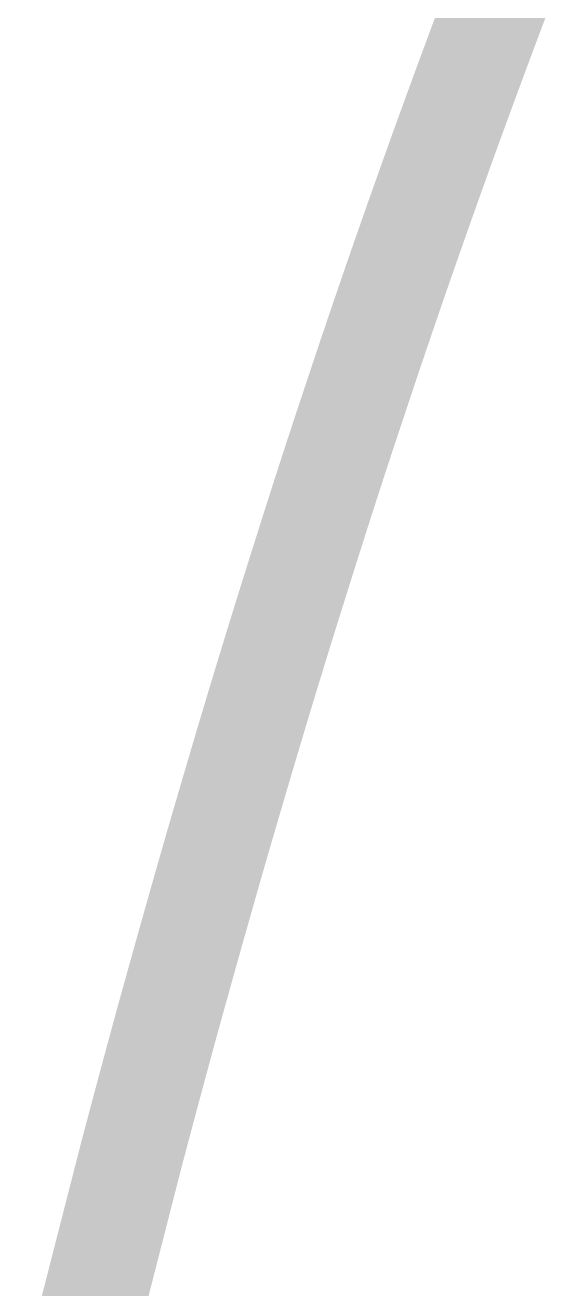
# Model space of a CAD drawing. Header units: millimetres. Extents: x 235 to 830, y 272 to 692.
# Drawn here: x 625.7558 to 625.8213, y 335.1575 to 335.3125 of the extents above; entities that cross this region are included whole.
import ezdxf

# ---------------------------------------------------------------- set-up
doc = ezdxf.new("R2010")
doc.units = ezdxf.units.MM
doc.layers.add('Mechanical1', color=6, linetype='Continuous')

msp = doc.modelspace()

# ---------------------------------------------------------------- linework, layer by layer
at = {"layer": 'Mechanical1', "const_width": 0.0127}
for points in [[(625.81338, 335.31464), (625.815, 335.31888)], [(625.81179, 335.3104), (625.81338, 335.31464)], [(625.81021, 335.30615), (625.81179, 335.3104)], [(625.80865, 335.3019), (625.81021, 335.30615)], [(625.8071, 335.29764), (625.80865, 335.3019)], [(625.80557, 335.29337), (625.8071, 335.29764)], [(625.80405, 335.2891), (625.80557, 335.29337)], [(625.80255, 335.28482), (625.80405, 335.2891)], [(625.80106, 335.28054), (625.80255, 335.28482)], [(625.79959, 335.27625), (625.80106, 335.28054)], [(625.79813, 335.27195), (625.79959, 335.27625)], [(625.79669, 335.26765), (625.79813, 335.27195)], [(625.79526, 335.26335), (625.79669, 335.26765)], [(625.79384, 335.25904), (625.79526, 335.26335)], [(625.79244, 335.25472), (625.79384, 335.25904)], [(625.79106, 335.2504), (625.79244, 335.25472)], [(625.78969, 335.24608), (625.79106, 335.2504)], [(625.78833, 335.24175), (625.78969, 335.24608)], [(625.78698, 335.23741), (625.78833, 335.24175)], [(625.78565, 335.23308), (625.78698, 335.23741)], [(625.78433, 335.22874), (625.78565, 335.23308)], [(625.78303, 335.22439), (625.78433, 335.22874)], [(625.78174, 335.22004), (625.78303, 335.22439)], [(625.78046, 335.21568), (625.78174, 335.22004)], [(625.77919, 335.21133), (625.78046, 335.21568)], [(625.77794, 335.20696), (625.77919, 335.21133)], [(625.7767, 335.2026), (625.77794, 335.20696)], [(625.77547, 335.19823), (625.7767, 335.2026)], [(625.77425, 335.19386), (625.77547, 335.19823)], [(625.77304, 335.18949), (625.77425, 335.19386)], [(625.77185, 335.18511), (625.77304, 335.18949)], [(625.77067, 335.18073), (625.77185, 335.18511)], [(625.76892, 335.17416), (625.77067, 335.18073)], [(625.76216, 335.1478), (625.76892, 335.17416)]]:
    msp.add_lwpolyline(points, dxfattribs=at)
at = {"layer": 'Mechanical1', "const_width": 0.00635}
for points in [[(625.81021, 335.31464, 1), (625.81656, 335.31464, 1)], [(625.81021, 335.31464, 1), (625.81656, 335.31464, 1)], [(625.80861, 335.3104, 1), (625.81496, 335.3104, 1)], [(625.80861, 335.3104, 1), (625.81496, 335.3104, 1)], [(625.80703, 335.30615, 1), (625.81338, 335.30615, 1)], [(625.80703, 335.30615, 1), (625.81338, 335.30615, 1)], [(625.80547, 335.3019, 1), (625.81182, 335.3019, 1)], [(625.80547, 335.3019, 1), (625.81182, 335.3019, 1)], [(625.80392, 335.29764, 1), (625.81027, 335.29764, 1)], [(625.80392, 335.29764, 1), (625.81027, 335.29764, 1)], [(625.80239, 335.29337, 1), (625.80874, 335.29337, 1)], [(625.80239, 335.29337, 1), (625.80874, 335.29337, 1)], [(625.80087, 335.2891, 1), (625.80722, 335.2891, 1)], [(625.80087, 335.2891, 1), (625.80722, 335.2891, 1)], [(625.79937, 335.28482, 1), (625.80572, 335.28482, 1)], [(625.79937, 335.28482, 1), (625.80572, 335.28482, 1)], [(625.79788, 335.28054, 1), (625.80423, 335.28054, 1)], [(625.79788, 335.28054, 1), (625.80423, 335.28054, 1)], [(625.79641, 335.27625, 1), (625.80276, 335.27625, 1)], [(625.79641, 335.27625, 1), (625.80276, 335.27625, 1)], [(625.79495, 335.27195, 1), (625.8013, 335.27195, 1)], [(625.79495, 335.27195, 1), (625.8013, 335.27195, 1)], [(625.79351, 335.26765, 1), (625.79986, 335.26765, 1)], [(625.79351, 335.26765, 1), (625.79986, 335.26765, 1)], [(625.79208, 335.26335, 1), (625.79843, 335.26335, 1)], [(625.79208, 335.26335, 1), (625.79843, 335.26335, 1)], [(625.79067, 335.25904, 1), (625.79702, 335.25904, 1)], [(625.79067, 335.25904, 1), (625.79702, 335.25904, 1)], [(625.78927, 335.25472, 1), (625.79562, 335.25472, 1)], [(625.78927, 335.25472, 1), (625.79562, 335.25472, 1)], [(625.78788, 335.2504, 1), (625.79423, 335.2504, 1)], [(625.78788, 335.2504, 1), (625.79423, 335.2504, 1)], [(625.78651, 335.24608, 1), (625.79286, 335.24608, 1)], [(625.78651, 335.24608, 1), (625.79286, 335.24608, 1)], [(625.78515, 335.24175, 1), (625.7915, 335.24175, 1)], [(625.78515, 335.24175, 1), (625.7915, 335.24175, 1)], [(625.78381, 335.23741, 1), (625.79016, 335.23741, 1)], [(625.78381, 335.23741, 1), (625.79016, 335.23741, 1)], [(625.78248, 335.23308, 1), (625.78883, 335.23308, 1)], [(625.78248, 335.23308, 1), (625.78883, 335.23308, 1)], [(625.78116, 335.22874, 1), (625.78751, 335.22874, 1)], [(625.78116, 335.22874, 1), (625.78751, 335.22874, 1)], [(625.77985, 335.22439, 1), (625.7862, 335.22439, 1)], [(625.77985, 335.22439, 1), (625.7862, 335.22439, 1)], [(625.77856, 335.22004, 1), (625.78491, 335.22004, 1)], [(625.77856, 335.22004, 1), (625.78491, 335.22004, 1)], [(625.77728, 335.21568, 1), (625.78363, 335.21568, 1)], [(625.77728, 335.21568, 1), (625.78363, 335.21568, 1)], [(625.77602, 335.21133, 1), (625.78237, 335.21133, 1)], [(625.77602, 335.21133, 1), (625.78237, 335.21133, 1)], [(625.77476, 335.20696, 1), (625.78111, 335.20696, 1)], [(625.77476, 335.20696, 1), (625.78111, 335.20696, 1)], [(625.77352, 335.2026, 1), (625.77987, 335.2026, 1)], [(625.77352, 335.2026, 1), (625.77987, 335.2026, 1)], [(625.77229, 335.19823, 1), (625.77864, 335.19823, 1)], [(625.77229, 335.19823, 1), (625.77864, 335.19823, 1)], [(625.77107, 335.19386, 1), (625.77742, 335.19386, 1)], [(625.77107, 335.19386, 1), (625.77742, 335.19386, 1)], [(625.76987, 335.18949, 1), (625.77622, 335.18949, 1)], [(625.76987, 335.18949, 1), (625.77622, 335.18949, 1)], [(625.76867, 335.18511, 1), (625.77502, 335.18511, 1)], [(625.76867, 335.18511, 1), (625.77502, 335.18511, 1)], [(625.76749, 335.18073, 1), (625.77384, 335.18073, 1)], [(625.76749, 335.18073, 1), (625.77384, 335.18073, 1)], [(625.76574, 335.17416, 1), (625.77209, 335.17416, 1)], [(625.76574, 335.17416, 1), (625.77209, 335.17416, 1)]]:
    msp.add_lwpolyline(points, format="xyb", close=True, dxfattribs=at)

doc.saveas('drawing.dxf')
